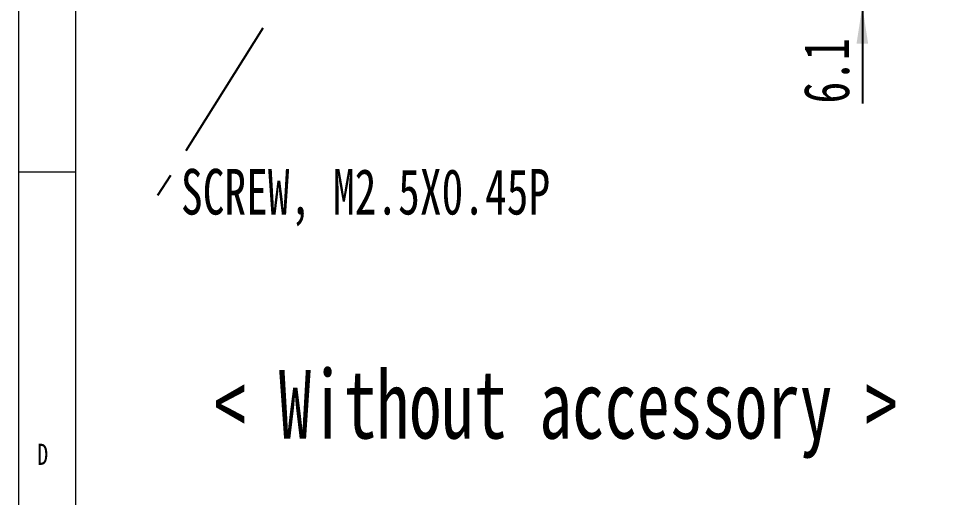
# Paper-space layout '시트2-ENG' of a CAD drawing. Header units: millimetres. Extents: x 5 to 415, y 5 to 292.
# Drawn here: x 5 to 85.6, y 119.9 to 162 of the extents above; entities that cross this region are included whole.
import ezdxf

# ---------------------------------------------------------------- set-up
doc = ezdxf.new("R2010")
doc.units = ezdxf.units.MM
doc.linetypes.add('CENTERX2', pattern=[20.32, 12.7, -2.54, 2.54, -2.54])
doc.layers.add('CENTER_LINE', color=7, linetype='CENTERX2')
doc.styles.add('SLDTEXTSTYLE0', font='TXT', dxfattribs={"width": 0.7})
doc.styles.add('SLDTEXTSTYLE3', font='TXT', dxfattribs={"width": 0.75})
doc.dimstyles.new('SLDDIMSTYLE3', dxfattribs={"dimtxt": 4, "dimasz": 3.302, "dimexe": 0, "dimexo": 0.0625, "dimgap": 1, "dimtad": 1, "dimdec": 1, "dimrnd": 1e-09, "dimzin": 12, "dimdsep": 46, "dimtxsty": 'SLDTEXTSTYLE0', "dimsah": 1, "dimcen": 0.09, "dimadec": 0, "dimazin": 3, "dimtfac": 1, "dimtdec": 1, "dimtmove": 0, "dimatfit": 0, "dimfxl": 1, "dimfrac": 2, "dimtolj": 1, "dimtzin": 12, "dimarcsym": 0})
doc.dimstyles.new('SLDDIMSTYLE6', dxfattribs={"dimtxt": 0.18, "dimasz": 3.302, "dimexe": 0, "dimexo": 0.0625, "dimgap": 0, "dimtad": 0, "dimtih": 1, "dimtoh": 1, "dimdec": 0, "dimrnd": 1e-09, "dimzin": 0, "dimdsep": 46, "dimtxsty": 'Standard', "dimsah": 1, "dimcen": 0.09, "dimadec": 0, "dimazin": 0, "dimtfac": 3.302, "dimtdec": 0, "dimtofl": 0, "dimtmove": 0, "dimatfit": 3, "dimfxl": 1, "dimfrac": 2, "dimtolj": 1, "dimtzin": 0, "dimarcsym": 0})

# ---------------------------------------------------------------- blocks, each defined once
blk = doc.blocks.new('_D_37')
at = {"layer": 'CENTER_LINE'}
for p, q in [((79.03, 169.162), (79.03, 175.512)), ((116.319, 169.162), (78.03, 169.162)), ((79.03, 169.162), (79.03, 163.056)), ((116.619, 163.056), (78.03, 163.056)), ((79.03, 163.056), (79.03, 154.501))]:
    blk.add_line(p, q, dxfattribs=at)
for points in [[(79.03, 169.162), (79.538, 172.464), (78.522, 172.464)], [(79.03, 163.056), (78.522, 159.754), (79.538, 159.754)]]:
    blk.add_solid(points, dxfattribs=at)
at = {"layer": 'CENTER_LINE', "insert": (73.874, 154.501), "char_height": 4, "attachment_point": 1, "rotation": 90, "style": 'SLDTEXTSTYLE0'}
blk.add_mtext('6.1', dxfattribs=at)
blk = doc.blocks.new('SW_NOTE_0_19')
at = {"layer": 'CENTER_LINE', "color": 0, "insert": (2.047, 2.335), "char_height": 4, "attachment_point": 1, "style": 'SLDTEXTSTYLE0'}
blk.add_mtext('SCREW, M2.5X0.45P', dxfattribs=at)

psp = doc.layouts.new('시트2-ENG')

# ---------------------------------------------------------------- linework, layer by layer
at = {"color": 7, "linetype": 'Continuous', "lineweight": 18}
for p, q in [((5, 292), (5, 5)), ((10, 287), (10, 10)), ((5, 148.5), (10, 148.5))]:
    psp.add_line(p, q, dxfattribs=at)

# ---------------------------------------------------------------- block references
at = {"layer": 'CENTER_LINE'}
psp.add_blockref('SW_NOTE_0_19', (17.216, 146.432), dxfattribs=at)

# ---------------------------------------------------------------- texts
at = {"color": 7, "linetype": 'Continuous', "lineweight": 0, "insert": (6.667, 124.668), "char_height": 1.852, "attachment_point": 1, "style": 'SLDTEXTSTYLE3'}
psp.add_mtext('D', dxfattribs=at)
at = {"layer": 'CENTER_LINE', "insert": (22.122, 131.125), "char_height": 6, "attachment_point": 1, "style": 'SLDTEXTSTYLE0'}
psp.add_mtext('< Without accessory >', dxfattribs=at)

# ---------------------------------------------------------------- dimensions: what is measured, and where the dimension line sits
at = {"layer": 'CENTER_LINE'}
dim = psp.add_linear_dim(base=(79.03, 163.056), p1=(117.319, 169.162), p2=(117.619, 163.056), angle=90, dimstyle='SLDDIMSTYLE3', dxfattribs=at)
dim.commit()
dim.dimension.update_dxf_attribs({"geometry": '_D_37', "text_midpoint": (79.03, 157.957), "dimtype": 160})

# ---------------------------------------------------------------- leaders
psp.add_leader([(37.284, 178.29), (17.216, 146.432)], dimstyle='SLDDIMSTYLE6', dxfattribs=at)

doc.saveas('drawing.dxf')
